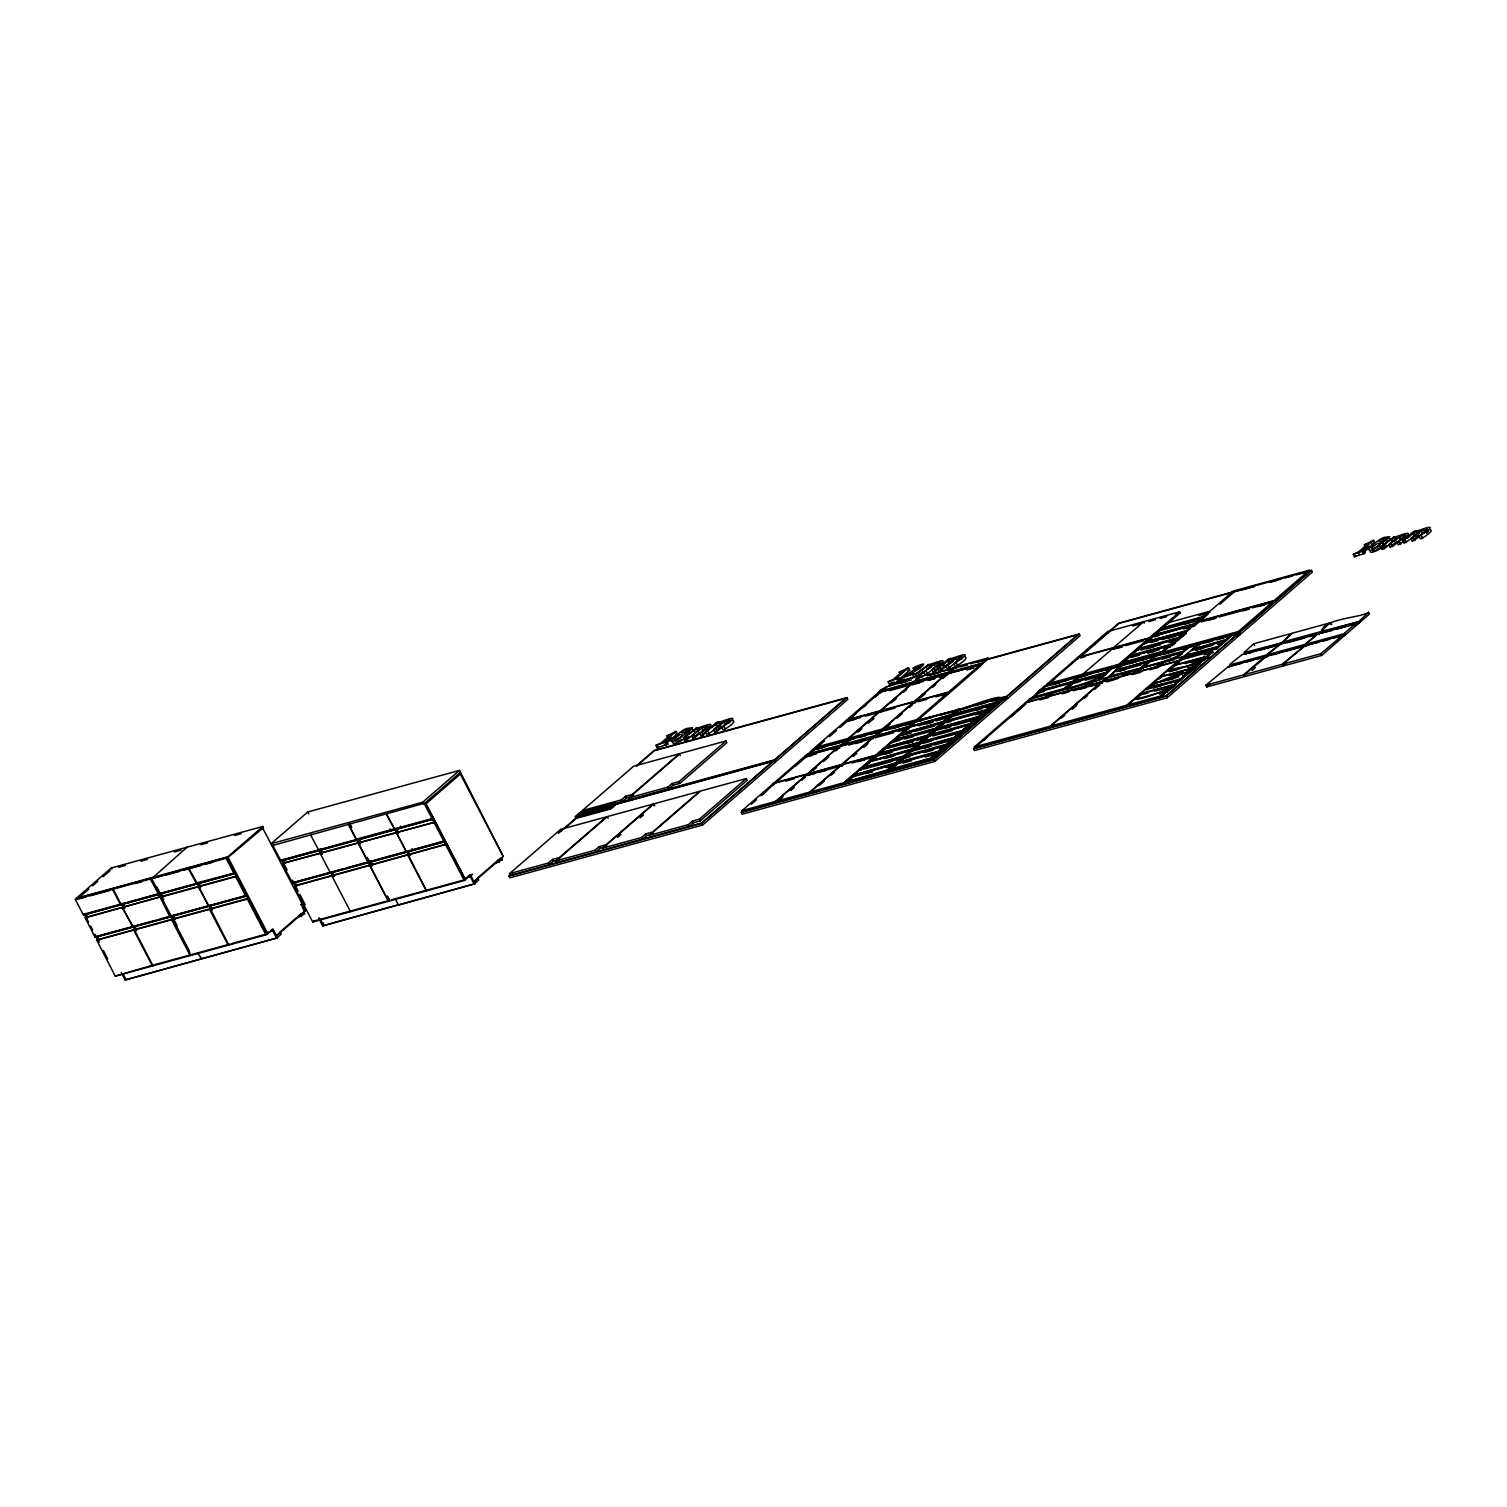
<?xml version="1.0" encoding="UTF-8"?>
<svg xmlns="http://www.w3.org/2000/svg" width="1507" height="1507" viewBox="0 0 1507 1507"><rect width="100%" height="100%" fill="white"/><g stroke="black" fill="none" stroke-linecap="round" stroke-linejoin="round"><path stroke-width="1.5" d="M712.189 727.109L710.965 726.619M83.638 913.995L83.431 915.013L75.35 899.528L76.424 898.605L151.397 878.054L189.185 950.653M123.593 906.837L122.707 907.61L133.106 927.069L122.161 907.76L123.103 907.139M151.397 878.054L150.323 878.977L160.288 897.287M96.184 937.053L171.44 916.557L170.442 915.766L170.046 916.878L159.987 897.023L85.07 917.556L95.167 937.486L95.676 936.318M171.026 916.068L173.154 919.666L170.913 916.049L159.799 919.082M172.778 919.515L171.572 919.741L190.202 955.589L115.229 976.14L96.655 940.048L172.495 919.1M189.939 867.505L188.884 868.428L198.811 886.248M198.378 886.964L208.87 906.329L198.641 886.474M208.776 905.726L228.763 945.04M265.967 934.83L267.04 933.907L227.161 857.313L226.088 858.237L234.094 873.608C233.999 870.556 238.2 877.149 235.657 876.603L245.773 896.062C245.942 892.935 249.861 899.962 247.374 899.114L265.967 934.83L190.993 955.381L151.114 878.769L187.716 868.107M319.164 849.402L319.032 850.023M321.349 853.113L320.2 853.433L330.447 873.024M330.994 871.8L330.598 872.986L330.9 871.818M368.669 862.569L369.045 861.627M388.58 901.243L369.78 865.357L370.835 865.489M394.834 828.963L396.944 832.825M406.626 852.152L396.435 832.58M396.624 832.731L394.909 828.624M444.113 841.791L444.81 840.755L407.21 851.304C405.006 851.869 407.87 851.398 408.661 855.354M427.574 889.94L426.349 890.901L407.757 855.185L408.849 854.507L406.965 851.229M426.5 890.863L408.359 855.091M432.396 819.281L433.112 818.32L356.971 839.022M1228.092 666.829L1205.826 685.233L1206.711 686.947L1244.481 676.605L1243.595 674.872L1265.786 655.658L1266.502 657.127M1266.652 656.28L1244.368 674.665L1245.272 676.379L1283.041 666.037L1286.413 663.118M1305.213 645.712L1282.928 664.097L1283.832 665.83L1321.582 655.47L1359.031 623.05L1357.223 624.105L1356.809 622.598L1344.64 633.034L1345.45 634.372L1307.322 645.071L1318.568 642.302M1305.269 645.467L1343.17 634.824L1320.697 653.755L1282.928 664.097M124.648 908.344L121.841 903.578L121.125 904.558L113.119 889.187L114.174 888.263M318.938 850.513L310.63 835.066L311.685 834.143M319.013 849.609L321.104 853.602L320.219 853.188M332.049 875.586L333.009 875.266L331.107 871.818M396.284 832.297L406.363 852.133M1241.919 654.754L1229.769 664.493L1230.579 665.849L1228.732 667.469M1244.763 654L1244.782 652.531M1268.122 656.129L1267.519 654.151L1279.839 644.167M1280.479 644.186L1268.31 653.944L1269.139 655.281L1267.293 656.901M1304.44 645.806L1282.137 664.323L1244.368 674.665M1306.682 645.561L1306.079 643.583L1318.154 633.147L1318.851 634.617M1321.074 633.091L1321.017 631.565L1283.248 641.907M1343.038 635.125L1343.509 636.048L1345.374 634.466M1409.572 536.059L1407.764 538.037M672.725 741.764C671.858 746.304 682.69 740.069 684.95 738.392M1370.108 550.714C1369.241 555.254 1380.073 549.019 1382.333 547.342M1228.299 666.358L1263.77 656.769M1241.975 654.641L1359.879 621.393L1321.432 631.414M1244.914 653.454L1282.796 642.66L1244.499 652.456M1266.728 656.035L1302.331 646.22M1268.272 655.583L1230.221 666.188L1241.467 663.438M1306.833 645.015L1270.985 655.018M1321.225 632.563L1283.455 642.905M1321.865 632.883C1319.152 618.944 1360.953 617.908 1368.563 612.294L1369.467 614.027L1359.634 622.542L1285.528 642.83M980.605 664.003L981.547 664.361L979.833 665.943M1192.791 648.556L1198.705 643.432L1193.092 649.121L1226.208 639.401L1232.123 634.277L1226.51 639.966L1191.302 649.837L1224.72 640.682C1226.641 638.158 1222.949 646.07 1217.449 643.979M675.268 741.161L681.447 736.961M685.949 737.601L686.928 736.622M1383.332 546.551L1384.311 545.572M1380.487 543.518L1389.793 536.643L1383.953 537.472A7.667 1.733 -27.5 0 0 1380.016 539.355C1359.295 553.295 1372.255 553.841 1382.258 541.955L1384.632 544.931M924.658 667.733L922.077 669.88M701.848 728.107L691.506 735.661L692.768 738.091L695.179 737.432L707.819 725.922L701.848 728.107L703.11 730.537L702.243 731.309M723.887 722.06L713.546 729.633L714.808 732.063L717.219 731.404L729.859 719.894L723.887 722.06L725.15 724.49L724.283 725.281M934.133 664.474L923.772 672.028L925.034 674.458L927.445 673.799L940.085 662.308L934.133 664.474L935.395 666.904L934.51 667.676M956.173 658.427L945.812 666L947.074 668.43L949.485 667.771L962.125 656.261L956.173 658.427L957.435 660.857L956.549 661.648M1404.223 541.107L1398.289 544.818L1397.027 542.388C1418.162 524.926 1391.922 541.71 1388.889 544.611L1390.17 547.041L1392.562 546.382L1403.243 538.15M1421.289 531.01L1410.929 538.583L1412.21 541.013L1414.602 540.354L1427.261 528.844L1421.289 531.01L1422.551 533.44L1421.666 534.232M942.647 665.454L944.493 663.137L942.402 663.174M1426.526 533.403L1428.335 531.18M76.782 899.491L76.198 898.342L111.273 867.957L262.877 826.439L263.48 827.569L226.973 858.331L265.345 932.042M80.229 896.514L88.819 889.073M92.567 885.815L97.823 881.256M103.098 876.697L110.105 870.632M113.628 888.414L112.554 889.337L120.654 904.803L121.464 903.936M84.675 914.466L159.742 894.103L84.769 914.655L86.879 918.705M187.113 847.179L151.209 879.09M121.803 904.614L124.083 908.495M96.354 936.902L170.8 916.595M160.439 893.708L235.506 873.363L160.533 893.896M76.198 898.342L227.802 856.805L262.877 826.439M198.114 883.705L200.412 887.585M172.118 916.143L247.091 895.61M115.229 976.14L151.83 965.478M459.465 770.397L307.786 811.953L271.053 843.75L422.732 802.195L459.465 770.397L503.018 856.014M273.935 844.485L272.861 845.408L280.867 860.798C281.206 857.634 284.88 864.641 282.449 863.85L292.678 883.385L293.074 882.198M209.812 906.14L212.073 910.002M121.257 972.524L125.138 979.983L277.458 937.825L272.974 929.235L271.561 929.631M154.053 964.857L152.433 965.949L133.84 930.215L134.726 929.442M190.202 955.589L191.276 954.666L153.507 965.007M190.993 955.381L192.067 954.458M201.693 958.584L198.001 953.63M293.865 882.801L405.345 852.472M293.959 882.989L445.488 841.471L407.455 851.794M357.781 839.964L433.809 819.036M331.559 872.798L333.97 876.603L331.37 872.082L295.655 881.859M231.494 943.646L267.832 933.7L272.974 929.235M266.965 932.607L273.577 930.384M460.464 772.3L423.731 804.116L422.732 802.195M272.032 845.672L425.464 802.986L465.343 879.598M425.972 803.815L461.067 773.449M280.189 931.853L300.816 913.995M276.968 935.075L280.227 932.249L281.225 934.17L277.966 936.996L276.233 935.282M299.818 914.862L303.811 911.829L304.81 913.751L297.84 917.593M276.459 935.922L305.676 910.624L262.764 828.191L261.333 828.586M125.138 979.983L277.458 937.825M293.356 882.367L295.108 885.796L294.11 886.229L312.74 922.02L313.814 921.097M433.715 818.847L282.11 860.704L355.746 840.416M318.768 918.422L322.649 925.882L396.963 905.085M351.734 910.718L350.509 911.678L331.879 875.887L332.896 875.868M389.654 900.319L388.429 901.299L348.55 824.687L349.775 823.707L351.677 827.72L349.549 823.444M464.231 879.749L469.43 875.266M312.74 922.02L464.269 880.521L470.561 875.115L475.044 883.705L322.649 925.882M472.558 874.211L469.035 877.262L468.432 876.113M464.552 878.487L471.164 876.245M477.776 877.714L498.403 859.857M474.573 880.955L477.832 878.129L478.812 880.031L475.553 882.857L473.82 881.162M497.404 860.742L501.398 857.709L502.396 859.612L495.426 863.454M474.046 881.802L503.263 856.503L460.351 774.071M666.132 743.573L677.434 733.796L676.172 731.366L663.268 742.537L666.64 741.614L667.902 744.044L657.146 747.849L655.884 745.419L660.801 743.215L670.389 734.907L666.942 735.849L668.204 738.279M666.942 735.849L676.172 731.366M509.498 873.664L560.642 829.396L606.454 816.832L559.474 857.521L552.598 859.404L548.454 863.002L509.498 873.664L510.402 875.379L701.584 823.01L772.695 761.449L612.991 805.19M575.335 816.662L580.609 812.103L614.818 802.722L615.704 804.455L610.429 809.014L576.22 818.395L575.335 816.662L609.544 807.3L614.818 802.722M583.284 812.273L582.38 810.559L633.524 766.291L679.337 753.726L680.241 755.459M613.048 804.832L774.071 760.715L774.975 762.429L702.676 825.026L509.912 877.827L509.008 876.113L512.531 873.062M558.381 833.371L576.013 818.113M636.557 765.688L654.189 750.411L846.953 697.609L847.857 699.323L775.559 761.92L774.655 760.206L846.953 697.609M657.146 747.849L658.616 746.587M563.731 829.208L579.724 815.362M580.308 814.854L581.495 813.818L580.609 812.103M636.613 766.102L654.377 750.712L845.578 698.344L774.466 759.905L579.234 813.271M655.884 745.419L666.64 741.614M666.866 741.482L671.651 737.337M683.387 737.884C695.104 728.879 710.494 720.666 687.06 739.654L684.649 740.314L683.387 737.884L696.535 727.938L695.33 728.974C704.108 725.847 722.908 718.425 699.625 733.438L700.887 735.868L703.298 735.209C705.596 729.708 735.265 711.85 713.546 729.633M684.649 740.314L689.245 736.339M582.38 810.559L621.336 799.897L625.48 796.299L632.356 794.415L679.337 753.726M692.768 738.091L698.984 732.722M560.359 859.235L553.483 861.119L549.339 864.717L548.454 863.002M632.356 794.415L633.241 796.129L626.366 798.013L622.221 801.611L621.336 799.897M557.006 862.626L556.102 860.893L607.246 816.624L653.077 804.06L653.963 805.793M629.888 799.52L629.003 797.787L680.128 753.519L725.96 740.954L726.845 742.687L679.864 783.376L672.989 785.241L668.844 788.839L667.94 787.125L672.084 783.527L678.96 781.643L725.96 740.954M700.887 735.868L716.164 722.55L718.575 721.891L717.37 722.927C726.148 719.819 744.948 712.397 721.665 727.41L722.927 729.821C725.394 729.369 736.735 721.985 733.005 720.572M709.1 733.626L707.838 731.196L705.427 731.856L706.689 734.286L709.1 733.626L720.817 724.942M714.808 732.063L721.024 726.675M556.102 860.893L595.058 850.231L599.202 846.633L606.078 844.749L653.077 804.06M605.249 846.953L600.106 848.366L595.962 851.945L595.058 850.231M602.725 848.121L653.868 803.853L699.681 791.307L652.701 831.977L645.825 833.861L641.662 837.459L602.725 848.121L603.61 849.854M617.418 837.44L620.903 834.426M640.042 817.849L643.527 814.835M652.701 831.977L653.586 833.71L646.71 835.594L642.566 839.173L641.662 837.459M650.233 837.082L649.329 835.368L700.472 791.081L746.285 778.535L747.189 780.249L700.209 820.938L693.333 822.822L689.17 826.401L688.285 824.687L692.429 821.089L699.305 819.224L746.285 778.535M509.008 876.113L701.772 823.312L774.071 760.715M900.188 680.41L896.797 681.334L909.701 670.163L908.438 667.733L895.535 678.904L898.925 677.98L900.188 680.41L898.718 681.673L889.413 684.216L888.15 681.786L893.067 679.582L902.674 671.274L899.208 672.216L900.47 674.646M899.208 672.216L908.438 667.733M995.957 700.284L1004.962 697.816L933.85 759.377L742.668 811.764L742.066 810.615L773.298 783.565L806.716 774.41L807.319 775.559M774.485 784.205L773.882 783.056L805.115 756.024L909.041 727.335L902.241 733.796M806.829 756.476L806.528 754.781L874.7 736.358L873.683 737.507L874.173 736.264L875.247 737.733M1003.285 699.531L1007.825 698.287L1080.123 635.69L1079.219 633.976L1006.94 696.573L813.479 749.619L807.545 754.743L813.177 749.036L1006.733 696.272L1077.844 634.711L977.195 662.289M815.551 748.659L814.948 747.51L846.18 720.459L879.598 711.304L880.201 712.453M860.742 717.445L847.367 721.1L846.764 719.95L877.997 692.919L911.415 683.764L912.018 684.913M880.502 693.145L878.656 692.353L912.846 682.52L913.92 683.99M887.397 689.735C859.386 696.667 919.025 672.894 919.477 676.775L919.779 677.359M806.057 756.024L806.528 754.781M878.958 692.919L879.429 691.675M990.457 701.433L1006.337 697.082L1007.241 698.796L934.943 761.393L742.179 814.213L741.274 812.48L744.816 809.429M760.677 795.696L813.573 749.902L827.173 746.172M814.157 749.375L821.221 743.271M849.421 718.839L886.455 686.778M751.334 804.248L756.552 799.746M761.751 795.225L766.95 790.723M795.3 766.178L813.761 750.185M817.284 747.152L824.442 740.954M829.434 736.64L836.366 730.631M839.832 727.617L846.783 721.608L846.18 720.459M852.566 716.597L856.033 713.583M862.984 707.574L866.45 704.579M875.134 697.063L878.6 694.068L877.997 692.919M881.312 691.694L886.662 687.079M888.15 681.786L898.925 677.98M914.485 670.427L913.223 667.997C937.467 656.28 912.922 674.213 905.029 676.21L914.41 673.629L915.672 676.059L914.014 677.472L902.241 680.712L900.979 678.282L920.777 665.529L913.223 667.997L914.353 670.464L920.287 668.11M902.241 680.712L904.257 678.96M900.979 678.282L914.41 673.629M915.653 674.269C927.37 665.246 942.76 657.033 919.327 676.021L916.915 676.681L915.653 674.269L928.802 664.304L927.615 665.341C936.374 662.213 955.193 654.81 931.91 669.805L933.172 672.235L939.106 668.524M916.915 676.681L923.056 671.368M742.066 810.615L775.483 801.46L806.716 774.41M773.882 783.056L807.3 773.901L838.532 746.869L839.135 748.018L835.669 751.013M805.774 755.459L840.247 746.21M807.243 754.178L840.661 745.023L846.896 740.464M814.948 747.51L848.366 738.355L879.598 711.304M846.764 719.95L880.182 710.795L911.415 683.764M878.656 692.353L912.846 682.52M880.126 691.073L913.543 681.918L919.477 676.775M782.076 797.881L776.877 802.383L776.275 801.234L807.507 774.202L840.925 765.047L841.528 766.196M819.827 771.791L808.694 774.843L808.091 773.694L840.661 745.023M848.46 740.691L841.754 745.381L847.688 740.238M849.76 739.278L849.157 738.129L880.389 711.097L913.807 701.942L914.41 703.091M894.951 708.064L881.576 711.718L880.973 710.588L920.268 676.568L953.517 668.11M783.018 796.6L776.086 802.609L775.483 801.46M789.969 790.591L793.436 787.577M802.101 780.061L805.567 777.066M813.102 770.548L816.568 767.534M823.519 761.525L828.718 757.023M873.401 736.923L839.983 746.078L841.509 745.871M857.634 731.988L861.119 728.974M868.051 722.964L873.25 718.462M880.785 711.944L884.251 708.93M891.202 702.94L896.401 698.419M903.333 692.41L906.8 689.415M913.148 683.556L917.593 679.695M790.761 790.365L794.227 787.37M858.425 731.762L861.891 728.766M868.842 722.757L874.041 718.255M933.172 672.235L948.43 658.936L950.842 658.276L949.655 659.294C958.414 656.185 977.233 648.764 953.95 663.777L955.212 666.207C957.661 665.736 969.001 658.352 965.271 656.939M953.102 661.328L941.366 669.993L938.955 670.653L937.693 668.223C942.12 664.851 966.288 648.858 945.812 666M940.5 669.315L945.096 665.341M776.275 801.234L809.692 792.079L840.925 765.047M808.091 773.694L841.509 764.539L872.741 737.488L873.344 738.637M841.452 744.797L874.87 735.642L881.105 731.083M849.157 738.129L882.575 728.974L913.807 701.942M880.973 710.588L914.391 701.433L945.624 674.383L946.226 675.532L942.76 678.546M947.338 673.723L946.283 673.817L947.018 675.324M947.752 672.536L914.335 681.691L947.752 672.536L953.686 667.413M811.086 793.021L810.483 791.872L841.716 764.821L875.134 755.666L875.718 756.815L869.049 758.643M842.903 765.462L842.3 764.313L873.533 737.281M875.661 735.435L881.595 730.292L875.963 736L909.079 726.28L915.314 721.721M883.969 729.915L883.366 728.766L914.598 701.716L948.016 692.561L948.619 693.71L909.757 726.996M915.785 702.356L915.182 701.207L946.415 674.175L979.833 665.02L980.435 666.169L949.203 693.201L935.828 696.856M980.793 665.02L981.264 663.777L947.074 673.61L948.619 673.384M949.316 672.762L954.477 667.187L987.895 658.032L981.792 663.871M879.617 732.364L874.87 735.642M938.993 677.133L946.396 675.098L947.583 673.252M947.357 674.175L947.846 672.932M818.96 785.712L824.178 781.21M831.111 775.201L834.577 772.206M864.66 746.153L868.126 743.139M876.434 735.868L882.367 730.744M886.643 727.128L890.11 724.113M897.061 718.104L902.26 713.602M909.192 707.593L912.658 704.579M920.193 698.061L925.411 693.559M932.343 687.55L935.809 684.555M853.301 756.457L856.786 753.443M863.718 747.434L867.184 744.439M876.735 736.452L879.692 733.89M810.483 791.872L843.901 782.717L875.134 755.666M842.3 764.313L875.718 755.158L906.95 728.126L907.553 729.275M909.38 726.845L874.192 736.716L908.363 726.883L909.286 728.239M883.366 728.766L916.783 719.611L948.016 692.561M915.182 701.207L948.6 692.052L979.833 665.02M948.543 672.329L981.961 663.174L987.895 658.032M843.901 782.717L844.504 783.866L852.566 775.954L852.698 777.235L845.295 783.64L844.692 782.491L846.482 781.794M880.22 772.959L846.708 782.152L846.18 781.21L852.095 776.086M871.027 771.867L853.282 776.708L852.698 775.578L854.243 775.352M854.714 775.22L854.168 774.297L860.572 769.022M861.288 769.794L860.685 768.645L862.23 768.419M862.174 767.364C875.153 759.603 867.128 760.3 862.701 768.287M869.294 762.862L868.691 761.713L870.236 761.487M870.707 761.355L870.179 760.432C882.688 747.585 874.003 762.391 868.691 761.713M890.58 752.294L877.281 755.93L876.697 754.8L878.242 754.574M876.697 754.8L878.713 754.442L878.167 753.5C886.135 745.136 887.962 748.301 878.468 754.084M885.287 749.017L884.684 747.868L886.229 747.642M884.684 747.868L886.7 747.51L886.173 746.587L892.087 741.444L893.35 741.764M899.943 740.257L893.293 742.084L892.69 740.935L894.235 740.709M894.178 739.654C907.157 731.912 899.133 732.59 894.706 740.577M901.28 735.152L901.469 733.344M902.166 732.722L908.194 727.598L908.683 728.748M910.228 726.864L908.683 727.09L950.616 715.147L951.595 716.993M909.079 726.28L909.456 727.523L910.171 725.809C911.396 722.211 918.29 721.872 916.783 719.611M980.303 665.152L988.196 658.616M844.692 782.491L887.642 770.51M846.18 781.21L853.056 775.822L937.825 752.445L937.053 753.123L937.524 751.88L938.296 753.425L945.699 747.02L944.757 745.607L904.539 756.627M852.698 775.578L894.631 763.635L895.591 765.481M854.168 774.297L861.043 768.89L902.034 758.322L895.328 763.013L855.411 774.598M860.685 768.645L902.618 756.702L903.597 758.548L910.247 756.721M869.162 761.581L910.624 749.77L911.603 751.616M870.179 760.432L877.055 755.045L918.027 744.477L911.339 749.167L871.423 760.752M877.168 754.668L918.63 742.857L919.59 744.703M878.167 753.5L885.042 748.112L969.811 724.735L969.058 725.413L969.528 724.17L970.301 725.715L965.855 726.939M885.155 747.736L926.617 735.925L927.596 737.771M886.173 746.587L893.048 741.199L934.039 730.612L935.564 728.729L893.632 740.672M892.69 740.935L934.623 728.992L935.395 730.556M900.696 734.003L943.627 722.023M910.171 725.809L917.047 720.421L958.038 709.835L951.331 714.525L911.415 726.11M893.764 740.841L894.649 739.523M980.605 665.736L987.725 658.747M860.12 770.341L863.586 767.327M864.434 766.517L869.351 762.542M895.403 739.786L886.643 746.455M900.602 735.284L909.343 727.919M870.763 761.581L876.697 756.457M893.293 742.084L896.251 739.523M845.634 782.227L889.13 770.529L888.282 769.681L894.216 764.539M847.424 781.53L887.34 769.945L893.255 764.803M894.8 764.03L895.572 763.371L893.858 764.294L894.8 765.688M903.089 756.571C905.933 757.757 901.073 757.098 902.335 757.23M863.115 767.101L903.333 756.081L910.04 751.39M910.793 750.185L911.565 749.506L910.322 750.316M877.639 754.536L919.571 742.593L918.799 744.91M903.993 747.095L879.127 753.255L919.327 742.235L925.26 737.093M885.645 747.604L927.577 735.661L926.146 737.168M887.416 746.888L927.332 735.303L933.737 730.047L934.811 731.065M913.299 735.077L895.12 739.391L935.338 728.371L941.724 723.115L942.798 724.132M901.167 733.89L943.099 721.947L943.759 723.209L927.389 737.469M903.409 733.042L943.325 721.457L950.201 716.07L943.796 721.326L945.134 722.041L944.362 722.701L944.362 721.589M950.804 715.542L951.576 714.883L950.314 715.674M887.566 770.284L885.852 771.226M897.136 763.597C894.254 764.878 898.53 759.829 902.203 757.625L902.806 758.774M904.577 756.401L910.209 750.693M912.112 749.601L917.725 743.893M927.464 736.49L921.078 741.764L921.606 742.687C916.783 744.439 924.733 737.394 926.202 736.848M929.141 735.887C926.259 737.168 930.535 732.138 934.208 729.915M942.911 722.644L937.071 727.9L937.599 728.842C932.776 730.575 940.745 723.548 942.214 722.983M943.57 721.815L941.856 722.738M952.575 714.845L958.207 709.138L958.81 710.287L940.575 715.109M886.154 771.791L887.397 771M888.188 771.885L887.585 770.736L895.403 764.068L889.375 770.039M903.597 756.891L905.142 756.665M905.613 756.533L905.067 755.61L911.396 750.222M911.584 749.959L920.061 742.913M919.59 743.045L927.389 736.358M928.18 737.262L928.369 735.454M929.612 735.755L929.066 734.832L936.054 729.049M937.128 728.955L935.583 729.181L936.186 730.33L949.485 726.694M944.286 721.194L944.832 722.569L945.077 720.986L952.838 715.655L952.273 714.261M951.595 715.335L959.469 708.799L951.388 716.692M895.874 763.936L896.835 763.013M897.607 763.465L897.079 762.542L902.994 757.399M898.323 762.843L904.84 756.1M905.067 755.61L911.471 750.354M913.129 749.732L906.31 755.93L921.964 751.635M912.055 749.827L919.006 743.554M919.873 743.158L920.834 742.235L920.363 743.478M928.839 735.322L922.322 742.066M929.066 734.832L934.999 729.708M935.866 729.313L936.827 728.39M937.071 727.9L943.476 722.644M943.872 722.38L944.832 721.457M945.077 720.986L950.992 715.844M951.859 715.448L953.121 715.109M953.611 714.977L953.064 714.054L959.469 708.799M888.659 770.642L930.535 758.756L936.638 752.916M899.152 762.391L890.317 769.776L895.949 764.068M896.665 763.729L937.524 751.88M904.652 756.797L945.529 744.948L946.302 746.511L939.652 748.32M912.658 749.864L953.517 738.016L954.289 739.579L934.359 745.042M919.327 742.235L920.25 743.874L914.316 748.998L919.948 743.29L960.449 732.854L954.534 737.978L869.633 761.449M920.664 742.951L961.523 731.102L961.052 732.327L961.523 731.102M928.651 736.019L969.528 724.17M930.309 735.152L935.941 729.445L977.101 718.161L970.696 723.417M962.898 721.476L938.315 728.22L943.947 722.512M944.663 722.173L986.52 710.268M949.278 718.726L946.321 721.288L951.934 715.58L993.113 704.315L986.708 709.571M952.65 715.241L993.527 703.392L994.3 704.937L985.427 707.367M967.72 710.701C922.567 722.927 997.653 694.237 1000.158 697.647L1001.703 698.532L994.3 704.937M909.324 753.123L887.397 772.111L886.625 770.548M911.396 751.334L920.25 743.874M926.296 738.355L921.549 741.632M948.807 718.858L945.548 720.855M888.282 769.681L888.358 771.188L896.307 768.551M901.28 760.282L910.115 752.916M923.791 740.785L935.583 730.838M938.315 728.22L943.759 723.209M951.331 714.525L952.179 716.484L959.94 708.667M888.847 771.057L929.518 758.793L930.29 760.357L937.712 753.933L937.109 752.803L930.704 758.059M890.015 769.21L930.233 758.191L936.45 753.632M898.021 762.278L938.239 751.258L945.115 745.871L938.71 751.126M906.027 755.346L946.226 744.326L952.16 739.202L946.528 744.91L937.599 747.359M953.517 738.016L953.705 740.088L946.302 746.511M914.014 748.414L954.232 737.413L960.166 732.27M922.02 741.501L962.238 730.481L968.153 725.357L962.521 731.046L958.056 732.27M930.026 734.568L970.225 723.548L976.159 718.425M977.516 717.238L936.544 728.917L977.516 717.238L978.288 718.801L953.912 725.47M938.013 727.636L978.231 716.635L984.448 712.076L978.533 717.2L967.362 720.252M944.531 722.004L985.521 710.324L986.294 711.869L975.217 714.902M946.019 720.723L986.237 709.703L992.152 704.579M993.527 703.392L993.697 705.464L986.294 711.869M954.025 713.791L994.224 702.771L1000.158 697.647M928.745 759.471L930.478 758.548M945.529 746.059C947.225 742.537 944.87 747.491 945.812 745.513M946.716 744.194L953.102 738.939M954.703 737.281L961.108 732.025L961.711 733.155L954.289 739.579M961.523 732.214L962.464 730.838L961.052 732.327M962.709 730.349L969.114 725.093L969.698 726.242L962.295 732.647L955.645 734.474M970.301 725.715L977.704 719.31L978.476 716.974L976.743 717.916M978.702 716.503L985.107 711.229M942.986 722.776L985.521 711.436L986.463 710.061M994.695 702.639L1001.1 697.383M929.047 760.037L929.819 759.377L900.772 767.327M942.968 747.981L938.541 751.823L853.169 775.446M998.971 699.493L994.526 703.355L972.185 709.477M929.518 759.905L936.94 753.5M937.053 753.123L944.927 746.568M946.302 745.4L952.631 739.07M869.049 761.977L953.517 739.127L961.108 732.025M962.766 731.404L968.624 725.225M969.058 725.413L976.932 718.858M978.288 717.69L984.636 711.361M985.521 711.436L987.481 710.023M952.537 715.072L993.527 704.504L1000.931 698.08M978.288 718.801L985.71 712.378L984.749 710.984M741.274 812.48L934.057 759.679L1006.337 697.082M1230.484 636.029L1237.228 634.183L1166.117 695.744L974.935 748.131L974.332 746.982L1025.174 702.959L1101.014 682.181L1101.617 683.33M1106.232 677.66L1030.392 698.438L1025.777 702.45L1101.617 681.673L1106.232 677.66L1106.835 678.809M1031.994 697.345L1064.469 688.435L1070.384 683.311L1071.458 684.329L1065.543 689.452L1032.107 698.608L1038.813 691.167L1106.741 673.215L1037.927 692.203L1032.295 697.911M1235.57 635.897L1240.091 634.654L1312.39 572.057L1311.504 570.343L1239.206 632.94L1045.745 685.986L1039.51 690.545L1045.444 685.421L1238.999 632.639L1310.11 571.078M1047.817 685.026L1047.214 683.877L1077.147 657.956L1148.974 638.29L1149.577 639.439M1078.334 658.597L1077.731 657.448L1107.664 631.546L1179.491 611.861L1180.094 613.01L1167.774 623.672M1215.942 639.665L1238.603 633.449L1239.507 635.182L1167.209 697.76L974.445 750.58L973.56 748.847L1014.098 713.734M1017.639 710.682L1024.685 704.579M1028.207 701.527L1045.839 686.269L1068.52 680.053M1051.716 681.164L1118.721 623.163L1311.504 570.343M983.694 740.54L987.198 737.507M1010.481 717.351L1024.703 705.031M1028.264 701.942L1044.257 688.096M1051.34 681.974L1054.938 678.866M1081.856 655.545L1118.929 623.446L1253.881 586.487M1042.072 690.281L1039.114 692.843L1038.813 691.167M1038.04 691.826L1072.231 682.012L1073.323 683.462M1039.51 690.545L1072.946 681.39L1079.163 676.831M1073.022 681.786L1064.469 688.435M1074.02 681.748L1079.954 676.605M1071.157 683.764L1065.543 689.452M1070.799 684.159L1072.532 682.577M1073.794 682.238L1066.316 689.245L1099.752 680.09L1112.901 667.582M1066.316 689.245L1072.249 684.121L1072.136 682.841M1066.504 688.548L1066.203 687.964C1065.543 693.182 1122.432 667.243 1101.221 676.172M1072.249 682.464L1106.439 672.631M1073.719 681.164L1107.136 672.009L1113.07 666.885L1098.678 679.073M1047.214 683.877L1119.061 664.191L1148.974 638.29M1077.731 657.448L1149.577 637.781L1179.491 611.861M1120.36 665.152L1121.001 663.212M1120.53 664.455L1127.933 658.032M1135.638 650.534L1129.233 655.79L1135.638 650.534L1130.476 656.11L1136.108 650.402L1177.984 638.78M1136.353 651.288L1135.751 650.157L1137.295 649.931M1136.994 649.347L1136.523 650.591L1143.154 643.734L1144.416 644.054M1144.359 644.374L1145 642.434M1144.529 643.659L1151.631 636.689L1145.527 642.509M1153.006 635.502L1152.233 636.161M1153.533 635.596L1159.166 629.888L1201.267 618.341L1201.87 619.49M1159.75 629.38L1160.993 628.57L1160.352 630.51L1189.155 622.617M1121.246 662.722L1127.632 657.466M1137.239 648.877L1143.643 643.602M1145.226 641.944L1151.631 636.689M1153.232 635.012L1159.637 629.756M1167.624 622.824L1161.238 628.08L1167.925 623.408M1128.404 657.9L1122.489 663.042L1128.103 657.335L1169.262 646.051L1163.178 651.891M1136.824 650.063L1177.683 638.215L1178.455 639.759L1185.858 633.354L1184.803 632.337M1138.482 649.178L1144.114 643.47L1185.086 632.902L1185.689 631.282L1186.461 632.827M1145 643.546L1145.471 642.302L1185.689 631.282M1171.052 635.521L1146.187 641.681L1152.101 636.557L1193.261 625.273L1193.864 626.422M1200.382 620.771L1194.467 625.914L1193.676 624.35L1152.516 635.634M1158.921 631.49L1154.475 635.332L1160.107 629.625M1208.313 611.691L1168.113 622.692L1162.18 627.835L1202.398 616.815L1208.313 611.691L1209.857 612.577M1128.442 657.73L1121.717 662.59M1139.009 648.575L1129.704 655.658M1161.294 629.154L1153.703 634.88M1146.488 642.246L1152.403 637.122M1152.516 636.745L1153.477 635.37M974.332 746.982L1050.191 726.204L1101.014 682.181M1051.566 727.128L1050.963 725.978L1101.805 681.974L1177.664 661.196L1178.248 662.327M1182.863 656.675L1107.023 677.453L1102.408 681.447L1178.248 660.669L1182.863 656.675L1183.466 657.824L1180.377 660.48M1121.378 666.151L1114.973 671.406L1115.444 670.163L1183.372 652.211L1177.231 654.999M1116.16 669.541L1122.075 664.417L1116.442 670.125L1149.577 660.386L1155.794 655.828M1114.86 671.783L1108.926 676.926L1114.558 671.218L1183.372 652.211M1114.37 671.915L1108.756 677.623L1142.174 668.468L1148.767 661.837M1114.973 671.406L1115.444 670.163M1054.278 724.321L1050.775 727.354L1050.191 726.204M1061.305 718.236L1064.809 715.203M1071.816 709.138L1077.072 704.579M1084.079 698.513L1087.602 695.481M1094.609 689.396L1099.865 684.837M1072.607 708.912L1076.111 705.879M1108.756 677.623L1111.714 675.061M1141.1 667.45L1147.015 662.327L1141.402 668.015L1108.625 676.342M1114.671 670.841L1148.861 661.008L1142.174 668.468M1147.43 663.174L1149.653 660.801L1149.182 662.025L1183.07 651.646M1150.651 660.744L1156.585 655.62M1144.133 666.395L1149.05 662.421M1149.182 662.025L1150.425 661.234M1145.923 665.68L1148.579 662.553M1162.462 653.605L1161.69 652.06L1160.917 652.719L1167.605 648.048M1122.188 662.458L1162.406 651.438L1168.321 646.315M1169.677 645.128L1128.705 656.826L1169.677 645.128L1170.468 646.691L1163.818 648.5M1130.175 655.526L1170.393 644.525L1176.797 639.251M1177.683 638.215L1177.871 640.268L1171.937 645.41M1138.181 648.613L1178.399 637.593L1184.314 632.469M1146.187 641.681L1186.405 630.661L1192.32 625.537M1193.676 624.35L1193.205 625.593L1195.635 624.049M1154.174 634.748L1194.392 623.747L1200.326 618.605M1208.388 613.858L1202.454 618.981L1201.682 617.437L1201.211 618.661L1203.17 617.248M1169.865 647.2L1170.638 644.883L1168.923 645.806M1170.864 644.393L1177.268 639.119M1178.87 637.461L1185.274 632.205M1186.876 630.529L1193.261 625.273M1194.863 623.615L1201.267 618.341M1202.869 616.683L1209.273 611.428M1161.219 653.303L1161.991 652.625L1139.65 658.747M1162.575 652.267L1233.31 591.008L1309.169 570.23L1309.753 571.379L1303.065 573.225M1170.449 645.58L1171.636 644.826M1177.212 639.439L1179.642 637.913M1185.218 632.526L1190.134 628.551M1198.122 621.619L1201.098 619.057M1171.937 645.825L1175.441 642.792M1182.449 636.707L1185.971 633.675M1219.879 604.307L1233.913 592.157M1143.135 667.544L1142.833 666.979C1155.002 664.549 1173.896 658.333 1182.298 653.963M1150.368 660.179L1183.786 651.024L1189.701 645.9L1183.598 651.721M1050.963 725.978L1126.822 705.201L1177.664 661.196M1184.069 657.203L1184.069 656.091L1217.788 647.52L1216.846 648.895L1184.37 657.787C1188.439 649.837 1190.379 650.478 1225.794 640.588M1131.173 703.581L1128.197 706.143L1128.084 704.862L1133.999 699.738L1166.475 690.828L1160.842 696.535L1166.475 690.828M1172.992 685.195L1140.516 694.087L1134.601 699.21C1152.177 699.493 1194.298 673.441 1167.058 690.319M1141.232 694.859C1145.546 682.841 1169.281 685.459 1179.51 679.544L1173.878 685.252L1179.51 679.544M1154.437 687.38C1128.649 694.162 1183.259 669.598 1186.028 673.912L1180.395 679.6L1186.028 673.912M1192.546 668.26L1160.07 677.152L1154.155 682.294C1171.73 682.558 1213.851 656.506 1186.631 673.384M1160.786 677.924C1165.099 665.906 1188.853 668.543 1199.063 662.609L1193.431 668.317L1199.063 662.609M1205.581 656.977L1173.105 665.868L1167.19 670.992C1184.766 671.274 1226.886 645.222 1199.666 662.1M1179.755 661.498L1173.821 666.64L1173.708 665.359L1179.623 660.236L1212.099 651.325L1206.467 657.033L1212.099 651.325M1127.895 705.559L1130.872 702.997M1135.901 698.645L1140.516 694.087M1147.449 688.642L1153.382 683.5L1147.75 689.208M1160.503 677.34L1163.461 674.778M1168.49 670.427L1173.105 665.868M1173.539 666.056L1179.454 660.933M1183.598 657.335L1184.069 656.091M1131.343 702.865L1127.406 706.35L1126.822 705.201M1136.184 698.758L1143.191 692.693M1146.695 689.66L1153.853 683.368M1158.977 679.035L1164.233 674.477M1168.961 670.295L1176.496 663.852M1192.075 650.289L1193.563 649.008M1195.032 647.709L1199.779 644.45M1137.691 697.929L1140.347 694.784M1170.28 669.711L1172.936 666.565M1184.37 657.787L1188.816 653.925M1217.486 646.936L1217.016 648.18M1184.785 655.488L1218.202 646.333L1224.438 641.775L1218.504 646.899L1185.086 656.054M1216.545 648.311L1224.438 641.775M1224.551 641.379L1231.954 634.974L1224.852 641.963M1161.313 696.404L1167.247 691.28L1160.842 696.535M1167.36 690.903C1186.744 675.739 1164.026 696.761 1159.222 693.785M1174.367 685.12L1180.282 679.996L1173.878 685.252M1180.395 679.6L1186.8 674.345L1181.168 680.053L1158.902 686.156M1186.913 673.968C1201.569 661.479 1189.701 675.588 1183.24 675.626M1193.431 668.317C1208.087 655.846 1196.219 669.956 1189.758 669.993M1199.949 662.684C1224.061 644.883 1189.532 672.875 1187.365 666.791M1206.467 657.033L1212.871 651.778L1207.239 657.485L1184.973 663.589M1216.846 648.895L1223.948 641.907M1120.699 663.739L1238.415 631.49L1273.49 601.123L1274.093 602.273L1269.629 603.497M1198.235 621.393L1274.074 600.615L1309.169 570.23M973.56 748.847L1166.324 696.046L1238.603 633.449M1363.534 552.523L1374.817 542.746L1373.555 540.316L1360.651 551.487L1364.042 550.564L1365.304 552.994L1354.529 556.799L1353.267 554.369L1358.203 552.165L1367.791 543.857L1364.325 544.799L1365.587 547.229M1364.325 544.799L1373.555 540.316M1282.457 642.114L1291.461 633.43L1253.692 643.772L1244.179 652.456M1354.529 556.799L1355.999 555.537M1353.267 554.369L1364.042 550.564M1206.711 686.947L1210.102 684.027M1364.249 550.432L1369.053 546.288M1380.77 546.834C1392.487 537.829 1407.877 529.616 1384.443 548.605L1382.032 549.264L1380.77 546.834L1393.918 536.888L1392.732 537.924C1401.491 534.797 1420.31 527.375 1397.027 542.388M1382.032 549.264L1386.628 545.289M1390.17 547.041L1396.367 541.672M1252.034 670.54L1255.406 667.601M1419.104 533.61L1404.072 543.236L1402.81 540.806L1413.547 531.5L1415.958 530.841L1417.22 533.271M1402.81 540.806C1407.255 537.415 1431.405 521.441 1410.929 538.583M1415.958 530.841L1414.772 531.877C1423.531 528.769 1442.35 521.347 1419.067 536.36L1420.329 538.771C1422.438 538.922 1435.87 529.24 1429.559 529.711M1412.21 541.013L1418.407 535.625M1330.907 624.576L1330.022 622.862L1320.81 631.546M1305.834 646.352L1307.737 644.619L1306.87 643.376L1318.945 632.94L1319.36 634.428M1368.563 612.294L1359.239 621.072M1373.593 549.17L1374.667 548.303M1380.525 547.437L1375.891 550.187M1371.54 544.215L1374.817 542.746M691.336 732.553L688.077 734.493M681.767 739.523L676.869 741.802M160.891 896.929L159.648 893.086L159.459 894.103L234.395 873.344M196.682 882.97L232.756 873.438M1230.089 664.926L1267.952 654.565M1283.041 641.888L1292.253 633.204L1330.022 622.862M1268.743 654.358L1306.418 644.016M1344.847 633.524L1307.304 643.79M920.042 671.218L915.05 674.025M1375.91 547.474L1379.979 545.892M684.743 733.212L686.081 732.44M1387.212 542.463L1383.577 544.328L1382.315 541.898M703.11 730.537L705.86 729.2M935.395 666.904L938.126 665.567M1422.551 533.44L1426.376 531.67M1383.483 541.39L1387.533 540.033M697.666 731.46L698.777 730.989M931.062 667.356L927.351 669.089L926.07 666.659M1396.179 539.939L1392.468 541.672L1391.206 539.242M727.9 723.153L729.84 722.418M960.166 659.52L962.106 658.804M687.531 731.78L688.944 731.309M118.563 867.279L125.251 865.451M140.867 861.156L147.554 859.329M174.322 852.001L181.01 850.174M201.015 844.692L207.702 842.846M234.47 835.518L241.158 833.691M189.392 867.655L227.161 857.313M675.437 734.342L677.434 733.796M907.704 670.709L909.701 670.163M75.35 899.528L150.323 878.977M151.114 878.769L226.088 858.237M79.023 898.869L85.711 897.042M90.175 895.817L110.237 890.317M134.782 883.592L141.47 881.765M165.94 875.058L179.314 871.385M183.779 870.179L201.618 865.282M206.082 864.057L212.77 862.23M664.53 744.967L667.902 744.044M890.882 682.954L894.348 682.012M888.716 686.156L911.396 679.958M915.936 678.715L922.736 676.85M927.276 675.607L938.616 672.499M943.156 671.255L961.296 666.282M970.376 663.796L1079.219 633.976M900.112 683.387L906.894 681.541M927.822 675.795L940.632 672.292M949.636 669.824L956.38 667.978M960.882 666.753L967.626 664.907M1269.629 582.173L1280.875 579.084M1285.377 577.859L1292.121 576.013M1296.623 574.77L1303.367 572.924M1242.842 589.708L1253.994 586.656M1269.61 582.38L1276.297 580.553M913.638 682.313L947.055 673.158M891.73 688.548L898.229 686.759M951.482 672.179L964.48 668.618M968.813 667.431L975.293 665.661M912.658 683.236L981.547 664.361M912.206 683.538L945.624 674.383M889.337 690.733L907.007 685.892M916.915 683.18L923.546 681.371M927.954 680.147L934.585 678.338M966.59 669.579L973.202 667.752M919.496 682.859L912.809 684.687L912.074 683.198M928.406 680.41L935.075 678.583M939.539 677.359L946.226 675.532M967.061 669.824L973.748 667.997M1132.868 625.951L1139.575 624.105M1148.767 621.581L1155.492 619.754M1159.957 618.529L1166.663 616.683M1175.611 614.234L1180.094 613.01M86.464 913.525L159.215 893.594M160.006 893.387L195.552 883.648M283.975 859.423L355.219 839.908M432.697 819.036L281.112 860.403M160.816 896.646L85.315 917.82M161.607 896.439L236.637 876.019M283.354 863.078L434.543 822.351M236.053 876.528L161.079 897.061M1198.781 615.61L1205.43 613.782M1201.682 617.437L1160.691 629.116L1201.983 618.002M1162.481 628.4L1169.187 626.573M1173.652 625.348L1202.699 617.38M1184.144 624.35L1195.221 621.317M1197.651 621.901L1273.49 601.123M1201.06 621.92L1214.454 618.266M1218.918 617.041L1247.909 609.092M1252.374 607.867L1274.677 601.764L1274.074 600.615M1209.405 619.999L1216.092 618.153M1242.861 610.825L1249.548 608.998M1258.477 606.549L1265.164 604.721M1194.693 624.312L1153.006 636.613M1154.569 636.839L1158.996 635.615M1183.372 628.946L1192.244 626.516M865.188 716.221L878.562 712.547M918.008 701.753L926.918 699.305M849.006 721.005L855.693 719.178M941.932 695.537L948.619 693.71M1080.576 657.975L1085.04 656.751M1121.095 646.88L1114.37 648.726L1113.786 647.577M1125.559 645.655L1143.455 640.758M1116.028 648.632L1122.734 646.786M1175.517 634.296L1186.687 631.245M1144.698 642.962L1185.99 631.847M1150.99 642.547L1157.64 640.72M1162.085 639.514L1179.811 634.654M1168.132 638.196L1174.782 636.387M1179.209 635.163L1185.858 633.354M1136.711 649.894L1178.7 638.158M1140.78 650.082L1160.729 644.619M98.143 935.979L155.353 920.306M171.704 915.823L246.677 895.29M333.574 871.479L342.466 869.049M346.911 867.825L404.818 851.964M1146.846 648.782L1153.495 646.955M1168.999 642.698L1177.871 640.268M171.949 916.313L247.205 895.798M1130.476 656.11L1139.424 653.661M1143.888 652.437L1161.765 647.539M1166.23 646.315L1170.694 645.09M173.286 918.874L248.259 898.342M295.089 885.664L446.562 844.014L445.676 844.787M172.702 919.402L247.751 898.963M1130.57 657.617L1139.424 655.187M1152.723 651.551L1159.373 649.724M1147.712 653.266L1154.362 651.457M629.003 797.787L667.94 787.125M1161.69 652.06L1121.302 663.777M1128.479 661.818L1135.167 659.972M578.048 814.307L774.655 760.206M577.878 814.458L612.087 805.096L612.991 806.81L608.715 807.978M831.713 744.929L854.394 738.713M858.933 737.469L865.734 735.604M870.274 734.361L881.614 731.253M886.135 730.01L931.496 717.577M959.582 710.061L970.678 707.028M974.596 705.785L985.936 702.676M1073.059 678.809L1091.2 673.836M1095.74 672.593L1168.302 652.719M1172.842 651.476L1211.402 640.908M816.022 749.582L822.897 747.679M843.016 742.179L849.76 740.333M892.502 728.616L899.246 726.77M903.748 725.545L910.492 723.699M921.738 720.61L914.824 721.853M1052.79 684.705L1059.534 682.859M1079.784 677.321L1086.528 675.475M1106.703 669.937L1124.768 665.001M1129.27 663.758L1136.127 661.874M1140.46 660.688L1146.959 658.917M1163.008 654.509L1174.254 651.438M1183.24 648.971L1198.988 644.657M1206.278 642.66L1212.777 640.889M1216.978 639.722L1223.741 637.875M576.522 815.645L610.9 806.113L611.804 807.827L577.407 817.359M922.585 723.059L944.927 716.936M909.644 726.826L950.917 715.712M909.041 727.335L949.259 716.315M909.456 727.523L909.456 726.412M952.236 716.164L951.087 715.015M809.824 755.647L816.455 753.839M831.902 749.601L839.305 747.585L839.192 746.304M848.441 745.08L873.193 738.298M875.586 737.639L893.708 732.685M898.115 731.46L906.95 729.049M918.159 725.809L931.439 722.154M935.885 720.949L949.184 717.294M952.179 716.484L981 708.591M1039.887 692.636L1044.294 691.412M1073.643 683.387L1080.726 681.447M1085.134 680.241L1105.78 674.571L1105.667 673.309M1116.517 671.632L1140.818 664.983M1161.765 659.237L1170.6 656.826M1195.352 650.044L1213.022 645.203M812.386 755.327L805.718 757.173L805.115 756.024M855.524 743.516L862.192 741.689M926.428 723.887L933.078 722.06M975.971 710.306L982.621 708.497M1119.136 671.274L1125.823 669.447M1196.106 650.176L1202.605 648.406M1217.75 644.261L1224.249 642.472M901.035 734.267L941.724 723.115M1183.296 656.769L1217.788 647.52M1174.141 659.708L1142.664 667.676M903.503 734.549L910.153 732.722M914.579 731.517L934.528 726.054M946.396 722.795L950.842 721.589M1046.611 695.311L1053.299 693.484M1084.531 684.932L1091.219 683.085M1123.242 674.326L1129.93 672.48M1134.394 671.255L1141.082 669.428M1156.698 665.152L1163.385 663.325M900.696 735.68L911.773 732.628M981.264 713.602L985.71 712.378M1039.755 699.926L1048.684 697.477M1062.058 693.823L1068.746 691.977M1073.21 690.752L1091.049 685.873M1095.514 684.649L1102.22 682.822M1111.921 680.147L1118.608 678.32M1132.002 674.646L1140.931 672.216M1149.841 669.767L1158.77 667.318M1204.263 654.792L1213.173 652.343M917.763 733.852L935.621 728.955M1079.313 689.434L1086.001 687.606M1090.465 686.382L1097.153 684.555M1106.873 681.899L1113.56 680.053M904.37 739.052L913.223 736.622M1173.708 665.359L1206.184 656.468M944.456 728.408L951.105 726.6M971.054 721.137L977.704 719.31M1191.057 662.27L1197.745 660.424M1202.19 659.218L1206.655 657.994M927.596 736.113L970.527 724.132M887.51 748.395L911.886 741.727M916.313 740.502L925.185 738.091M932.626 736.038L952.556 730.575M906.856 743.46L913.506 741.632M1169.545 671.67L1178.455 669.221M1193.45 665.472L1200.137 663.626M305.676 910.624L304.244 911.019L302.116 906.894M1322.016 632.337L1359.785 621.995M908.457 745.871L919.628 742.8M924.545 741.463L931.251 739.617M935.715 738.392L953.592 733.495M1160.673 676.643L1193.148 667.752M920.532 742.781L961.824 731.667M1282.532 643.659L1244.01 654.226L1250.829 652.701M1259.72 650.252L1279.707 644.789M1287.166 642.736L1304.93 637.875M1309.376 636.651L1316.044 634.824M1332.376 630.359L1321.13 633.11M1336.822 629.135L1359.031 623.05M877.47 755.233L877.47 754.122M1169.696 675.475L1183.07 671.821M1352.966 625.254L1357.411 624.049M785.618 781.153L794.528 778.705M824.291 770.567L837.647 766.893M851.813 763.013L869.633 758.134M906.103 748.037L919.402 744.401M922.397 743.573L931.269 741.143M1189.155 670.502L1193.619 669.278M814.778 773.524L808.091 775.352L807.3 773.901M819.243 772.3L825.93 770.473M857.897 761.694L864.585 759.867M885.551 754.027L892.201 752.2M498.685 860.629L502.396 859.612M1154.268 683.556L1167.642 679.902M1172.088 678.677L1178.775 676.85M1167.04 680.41L1173.727 678.583M1182.637 676.134L1187.102 674.929M912.244 750.787L911.095 749.638M884.797 758.605L893.67 756.194M929.913 746.248L912.187 751.108L911.339 749.167M924.884 747.981L931.533 746.153M949.278 741.312L953.705 740.088M1147.637 687.927L1180.113 679.035M1245.912 662.213L1252.581 660.386M1257.026 659.162L1263.676 657.353M1273.358 654.697L1280.027 652.87M1284.473 651.646L1302.236 646.786M1323.014 641.097L1329.683 639.269M1334.128 638.045L1345.092 634.711M469.148 875.492L470.561 875.115M862.946 767.798L861.458 767.967M865.658 767.063L872.365 765.217M876.829 764.011L903.635 756.665M926.428 750.411L933.134 748.583M1153.853 687.889L1160.522 686.062M1176.119 681.786L1180.584 680.561M902.919 757.268L861.156 768.513M904.068 756.759L895.591 763.823L896.194 764.972M903.955 757.136L944.154 746.135M904.37 757.343L904.275 755.817M863.511 769.192L892.314 761.299M896.74 760.074L903.39 758.247M924.13 752.577L933.003 750.147M941.272 748.226L945.699 747.02M1141.119 693.578L1173.595 684.687M191.992 954.477L229.817 944.117L228.197 945.19L209.605 909.456L210.49 908.683M313.72 921.116L389.578 900.338L387.431 896.251M391.877 899.717L465.418 879.579L425.388 802.666M1143.474 694.237L1147.92 693.013M1154.607 691.186L1167.982 687.531M1162.933 689.264L1174.066 686.212M886.53 767.609L895.403 765.179M902.844 763.145L911.697 760.715M924.997 757.079L931.646 755.252M865.998 773.581L872.647 771.772M322.366 923.339L323.779 922.962M1163.084 693.069L1167.548 691.845M649.329 835.368L688.285 824.687M475.044 883.705L398.488 905.104L395.588 899.509M1128.084 704.862L1160.541 695.97M1205.826 685.233L1243.595 674.872M1374.252 550.752L1372.481 550.733M1388.945 538.753L1390.923 538.771M368.914 861.42L368.537 862.588L358.308 843.072M1408.348 535.569L1409.61 535.72M692.467 729.671L695.066 732.722M407.041 851.097L409.829 855.844M319.352 849.477L322.159 854.243M133.539 926.033L136.308 930.761M445.921 844.466L294.505 886.154M395.286 828.793L398.149 833.428M319.446 849.571L321.161 852.868M282.713 863.53L433.978 822.332M171.986 919.722L96.9 940.085M1421.478 535.701L1422.74 538.112M1413.246 533.195L1414.508 535.625M1413.34 537.924L1414.602 540.354M1405.221 540.146L1406.483 542.577M1399.249 537.057L1400.512 539.487M1399.438 541.729L1400.7 544.159M1391.3 543.952L1392.562 546.382M1383.181 546.174L1384.443 548.605M1362.573 551.826L1363.835 554.256M1358.203 552.165L1359.465 554.595M1330.813 622.655L1331.698 624.369M1320.697 653.755L1321.582 655.47M1282.137 664.323L1283.041 666.037M1253.692 643.772L1254.596 645.486M1238.415 631.49L1238.999 632.639M1239.206 632.94L1240.091 634.654M1202.454 617.87L1201.682 618.529M1194.448 624.802L1193.695 625.462M1186.461 631.716L1185.689 632.394M1178.455 638.648L1177.683 639.326M1178.248 660.669L1178.851 661.818M1160.522 628.702L1160.22 629.248M1176.082 658.521L1189.532 646.597L1175.309 658.088M1159.166 629.888L1159.75 631.037M1163.159 653.416L1162.632 651.796L1161.69 653.171M1144.303 622.805L1143.7 621.675L1113.522 647.652L1114.125 648.801M1143.455 621.732L1144.039 622.881M1151.16 636.802L1151.762 637.951M1149.577 637.781L1150.161 638.911M1160.07 677.152L1160.202 678.433M1166.324 696.046L1167.209 697.76M1136.523 649.479L1136.994 650.459M1135.167 650.666L1135.751 651.815M1147.034 688.435L1147.166 689.716M1127.161 657.598L1127.763 658.729M1107.664 631.546L1108.267 632.695M1113.786 649.234L1113.183 648.085L1083.006 674.062L1083.853 675.155M1112.938 648.161L1113.522 649.31M1120.53 663.344L1121.001 664.323M1119.061 664.191L1119.644 665.341M1107.023 677.453L1107.626 678.602M1101.617 681.673L1102.408 683.104M1077.147 657.956L1077.75 659.105M1072.946 681.39L1073.323 682.37M1030.392 698.438L1030.995 699.587M1025.174 702.959L1025.777 704.108M1006.94 696.573L1007.825 698.287M994.3 703.826L993.527 704.504M956.361 663.118L957.623 665.548M955.551 668.204L954.477 667.187M948.129 660.631L949.391 663.042M948.223 665.341L949.485 667.771M970.301 724.603L969.528 725.281M940.104 667.563L941.366 669.993M948.6 692.052L949.203 693.201M934.321 669.146L935.583 671.576M961.692 731.498L962.295 732.647M926.183 671.368L927.445 673.799M954.289 738.468L953.517 739.127M921.342 677.585L920.268 676.568M943.325 721.457L944.192 723.398M918.064 673.61L919.327 676.021M942.629 722.06L943.589 723.925M912.752 675.061L914.014 677.472M913.543 681.918L913.92 682.878M936.356 728.521L936.827 729.501M935.338 728.371L936.243 730.01L935.093 728.861M914.391 701.433L915.201 702.865M938.296 752.313L937.524 752.991M927.332 735.303L928.237 736.942L927.088 735.793M897.456 679.243L898.718 681.673M925.844 736.584L926.805 737.997M916.086 720.666L916.689 721.815M934.057 759.679L934.943 761.393M920.287 741.971L920.834 743.347M919.1 742.725L920.193 744.194M907.61 727.561L907.723 728.842M912.281 748.904L912.828 750.279M880.182 710.795L880.992 712.246M903.333 756.081L904.181 758.04M893.463 740.276L893.161 740.804M892.087 741.444L892.69 742.593M882.575 728.974L883.177 730.123M895.328 763.013L896.251 764.652L895.101 763.503M885.457 747.189L885.928 748.169M884.1 748.376L884.703 749.525M875.718 755.158L876.321 756.307M869.464 761.054L869.935 762.033M868.107 762.222L868.691 763.371M848.366 738.355L848.968 739.504M860.101 769.154L860.704 770.303M839.324 746.643L839.926 747.792M841.509 764.539L842.3 765.97M845.465 781.832L845.163 782.359M809.692 792.079L810.295 793.228M773.298 783.565L773.882 784.714M724.076 726.751L725.338 729.162M715.844 724.245L717.106 726.675M715.957 728.974L717.219 731.404M702.036 732.779L703.298 735.209M693.917 735.002L695.179 737.432M685.798 737.224L687.06 739.654M665.19 742.876L666.452 745.306M701.772 823.312L702.676 825.026M699.305 819.224L700.209 820.938M678.96 781.643L679.864 783.376M692.429 821.089L693.333 822.822M672.084 783.527L672.989 785.241M653.868 803.853L654.754 805.567M645.825 833.861L646.71 835.594M625.48 796.299L626.366 798.013M613.632 803.758L614.517 805.473M613.443 803.909L614.347 805.623M612.256 804.926L613.161 806.659M610.731 806.264L611.616 807.997M609.544 807.3L610.429 809.014M607.246 816.624L608.15 818.339M606.078 844.749L606.982 846.482M599.202 846.633L600.106 848.366M579.423 813.121L580.138 815.004M560.642 829.396L561.527 831.111M552.598 859.404L553.483 861.119M498.139 860.535L499.137 862.437M470.448 876.867L474.328 884.326M424.39 803.909L464.269 880.521M400.391 826.119L401.182 827.644M412.07 848.573L412.861 850.099M396.228 828.341L398.357 832.448M407.964 850.871L410.092 854.959M390.106 828.925L390.916 830.451M359.024 838.532L361.153 842.639M370.741 861.062L372.869 865.15M357.592 838.928L360.23 843.807M367.199 857.351L371.89 866.224L369.121 861.74M357.442 839.286L360.079 843.845M387.412 896.364L389.484 900.376M348.701 824.63L356.707 840.021M307.786 811.953L308.784 813.855M320.388 849.119L322.517 853.226M332.105 871.649L334.234 875.737M320.2 850.155L322.31 854.205M330.692 872.026L332.821 876.132M320.445 919.666L323.365 925.26M319.013 917.782L319.804 919.327M283.184 859.31L285.313 863.417M294.901 881.84L297.03 885.928M281.752 859.706L287.084 869.935M292.415 880.182L298.141 891.014M299.874 894.518L305.205 904.746M300.778 904.332L301.362 905.481M300.552 914.655L301.551 916.576M272.861 931.006L276.742 938.447M270.846 930.233L271.448 931.383M227.802 856.805L267.832 933.7M198.641 882.48L200.77 886.568M210.358 904.991L212.506 909.098M197.229 882.857L199.847 887.755M208.946 905.387L211.526 910.153M188.318 868.578L196.664 883.761M161.437 892.671L163.566 896.759M173.154 915.182L175.283 919.289M156.803 886.907L163.698 899.962M171.741 915.578L177.148 925.788M111.273 867.957L111.857 869.106M122.877 903.22L125.006 907.327M134.594 925.75L136.741 929.838M133.671 926.899L135.762 930.912M121.464 903.616L123.593 907.723M133.181 926.146L135.31 930.233M152.998 965.78L134.406 930.064L135.347 929.423M122.934 973.786L125.853 979.362M85.673 913.43L87.802 917.518M97.39 935.941L99.519 940.048M96.448 937.09L98.539 941.103M84.241 913.807L88.517 922.001M90.646 926.089L92.775 930.196M94.903 934.283L99.161 942.478M103.437 950.672L107.694 958.848M444.32 841.339L292.791 882.857M246.131 896.006L171.044 916.199M170.366 916.765L95.28 936.958M158.574 893.971L83.695 914.862M394.815 829.622L386.47 814.289L387.525 813.366L386.621 814.251L394.815 829.622M689.434 728.785L683.895 732.948L681.729 732.76L684.818 730.01L689.434 728.785M1386.817 537.735L1381.297 541.898L1379.131 541.71L1382.22 538.96L1386.817 537.735M692.41 727.693C686.137 736.207 654.49 752.596 682.633 730.405A7.667 1.733 -27.5 0 1 686.57 728.521L692.41 727.693M674.006 738.731C674.439 741.971 687.456 733.852 680.184 734.531L674.006 738.731M1371.408 547.681C1371.841 550.922 1384.839 542.803 1377.586 543.481L1371.408 547.681M1128.517 656.412L1127.763 657.071L1128.517 656.412"/></g></svg>
